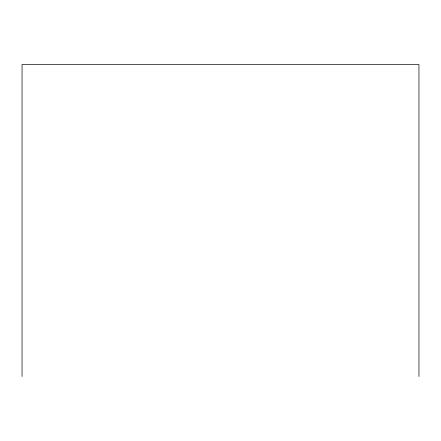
<?xml version="1.0" encoding="UTF-8"?>
<svg xmlns="http://www.w3.org/2000/svg" width="441" height="441" viewBox="0 0 441 441"><rect width="100%" height="100%" fill="white"/><g stroke="black" fill="none" stroke-linecap="round" stroke-linejoin="round"><path stroke-width="0.66" d="M418.95 376.487L418.95 64.513L22.05 64.513L22.05 376.487"/></g></svg>
